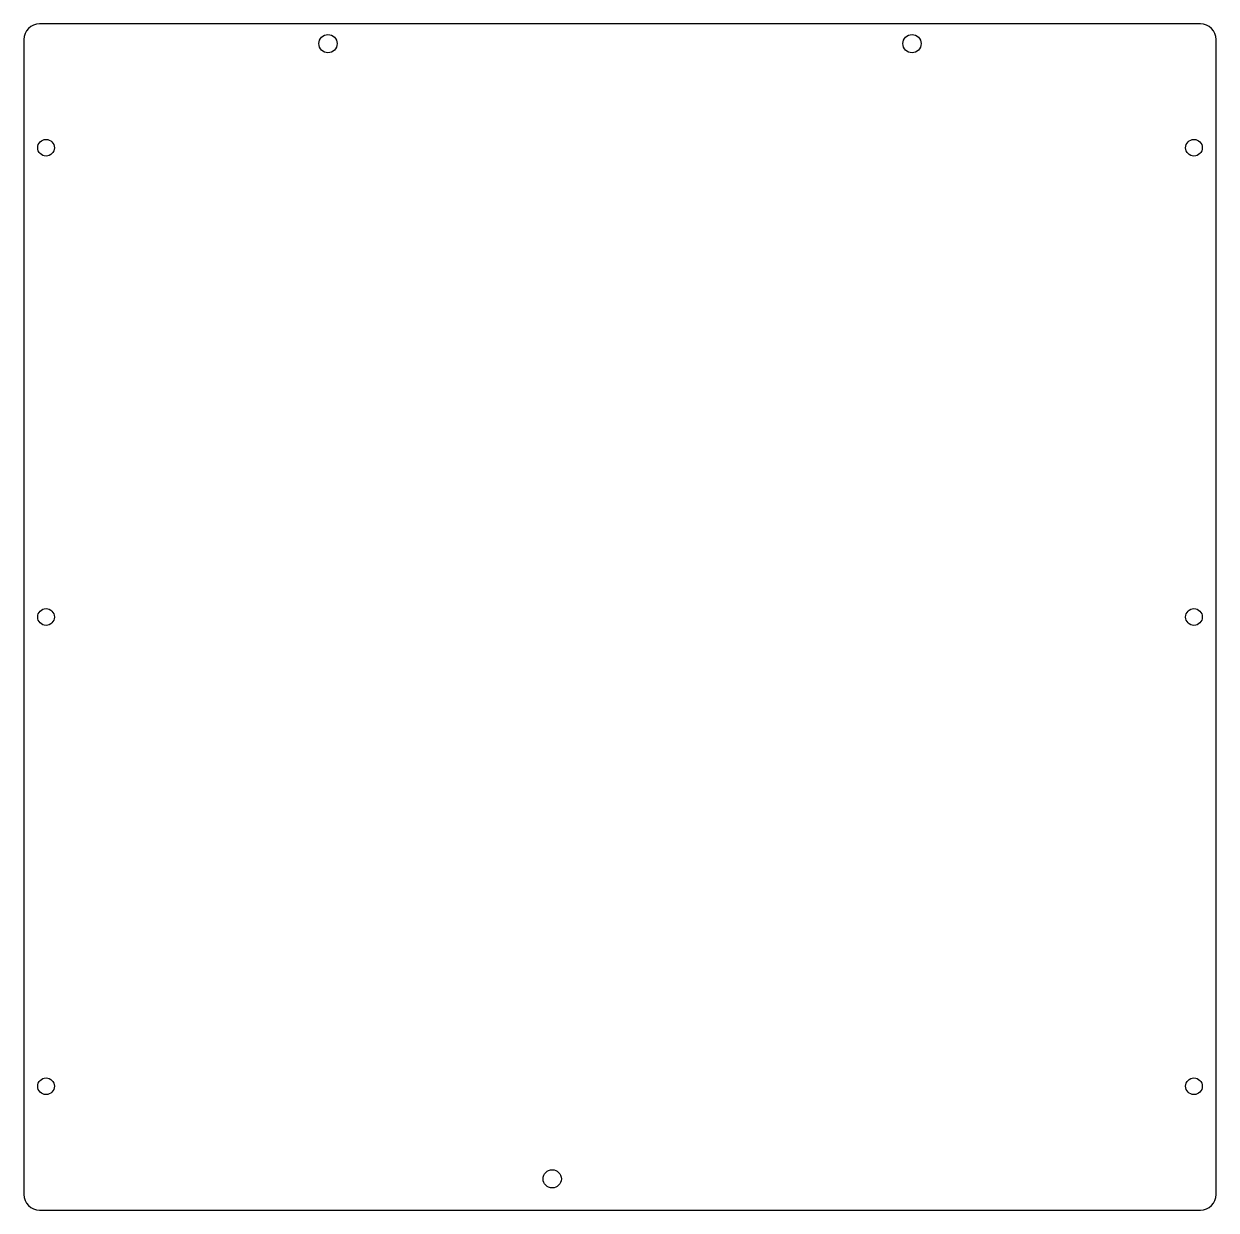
# Model space of a CAD drawing. Header units: millimetres. Extents: x -114 to 114, y -114 to 114.
import ezdxf

# ---------------------------------------------------------------- set-up
doc = ezdxf.new("R2010")
doc.units = ezdxf.units.MM

msp = doc.modelspace()

# ---------------------------------------------------------------- linework, layer by layer
at = {"color": 7, "linetype": 'Continuous', "lineweight": 25}
for p, q in [((111.32, 113.75), (-111.32, 113.75)), ((-114.32, 110.75), (-114.32, -110.75)), ((114.32, -110.75), (114.32, 110.75)), ((-111.32, -113.75), (111.32, -113.75))]:
    msp.add_line(p, q, dxfattribs=at)
for centre, radius in [((-56, 109.95), 1.75), ((56, 109.95), 1.75), ((-110.07, 90), 1.6), ((110.07, 90), 1.6), ((-110.07, 0), 1.6), ((110.07, 0), 1.6), ((-110.07, -90), 1.6), ((110.07, -90), 1.6), ((-13, -107.75), 1.75)]:
    msp.add_circle(centre, radius, dxfattribs=at)
for centre, start, end in [((-111.32, 110.75), 90, 180), ((111.32, 110.75), 0, 90), ((-111.32, -110.75), 180, 270), ((111.32, -110.75), 270, 0)]:
    msp.add_arc(centre, 3, start, end, dxfattribs=at)

doc.saveas('drawing.dxf')
